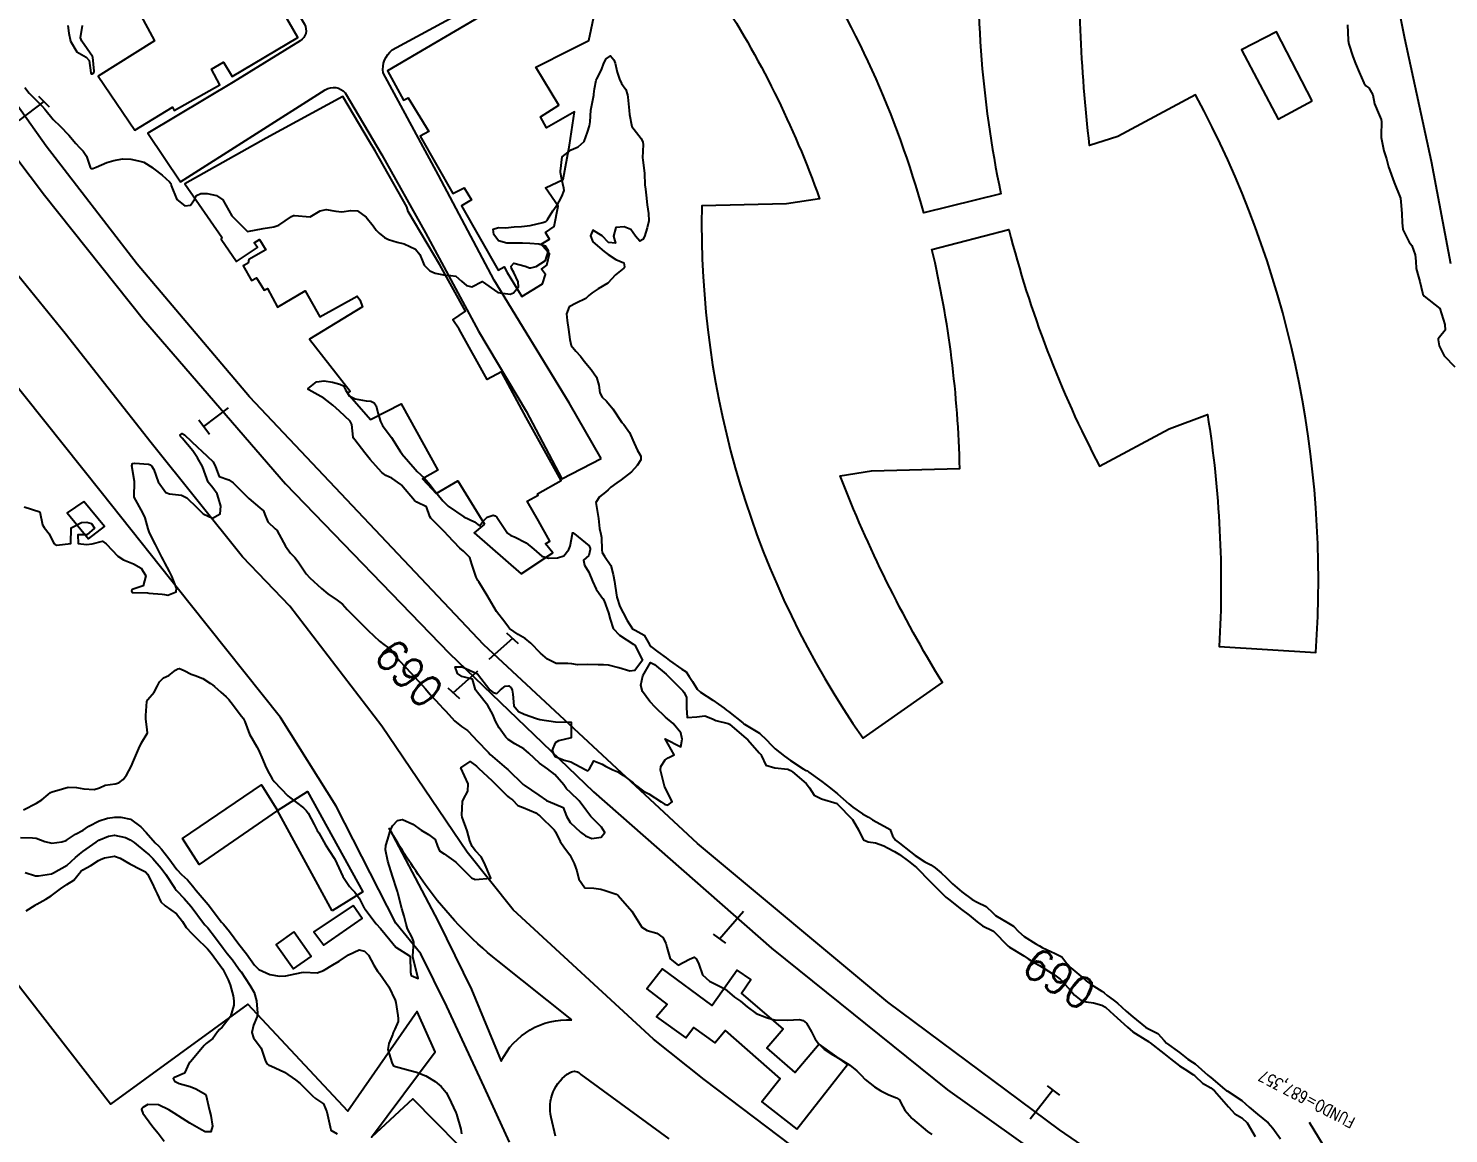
# Model space of a CAD drawing. Header units: metres. Extents: x 292545 to 299085, y 7450245 to 7463078.
# Drawn here: x 297110.6 to 297291.5, y 7452385 to 7452525.8 of the extents above; entities that cross this region are included whole.
import ezdxf
from ezdxf.enums import TextEntityAlignment as Align

# ---------------------------------------------------------------- set-up
doc = ezdxf.new("R2010")
doc.units = ezdxf.units.M
doc.linetypes.add('CONTINUO', pattern=[0])
for name, color, linetype in [('Cotas', 45, 'Continuous'), ('Curvas de Nivel 1m', 11, 'Continuous'), ('Curvas de Nivel 5m', 15, 'Continuous'), ('Edificações', 30, 'Continuous'), ('Linha Férrea', 20, 'Continuous'), ('Pórtico', 62, 'Continuous'), ('TEXTO', 45, 'Continuous'), ('Vias Primárias', 230, 'Continuous')]:
    doc.layers.add(name, color=color, linetype=linetype)
doc.styles.add('ROMANS', font='romans', dxfattribs={"height": 0.2})
doc.styles.add('Style-STANDARD', font='STANDARD.shx')

msp = doc.modelspace()

# ---------------------------------------------------------------- linework, layer by layer
at = {"layer": 'Curvas de Nivel 1m', "flags": 128}
for points, elevation in [([(297115.61, 7452526.17), (297115.76, 7452525.2), (297115.97, 7452524.17), (297116.76, 7452522.82), (297117.95, 7452522.14), (297118.34, 7452521.72), (297118.53, 7452520.13), (297118.6, 7452520), (297118.73, 7452519.98), (297118.91, 7452520.13), (297118.97, 7452520.36), (297118.8, 7452522.13), (297118.75, 7452522.23), (297117.4, 7452524.15), (297117.22, 7452524.58), (297117.5, 7452526.15)], 688), ([(297278.63, 7452526.23), (297278.73, 7452524.3), (297278.73, 7452524.23), (297278.79, 7452523.77), (297279.31, 7452522.22), (297279.67, 7452521.31), (297280.14, 7452520.22), (297280.73, 7452518.86), (297280.99, 7452518.47), (297281.36, 7452518.2), (297281.86, 7452517.34), (297282.07, 7452516.19), (297282.68, 7452514.76), (297282.92, 7452514.18), (297282.97, 7452513.88), (297282.91, 7452512.18), (297282.92, 7452511.91), (297283.29, 7452510.17), (297283.6, 7452509.18), (297283.85, 7452508.17), (297284.58, 7452506.16), (297285.39, 7452504.15), (297285.49, 7452503.21), (297285.58, 7452502.15), (297285.61, 7452501.05), (297285.71, 7452500.15), (297286.49, 7452498.55), (297286.68, 7452498.33), (297286.83, 7452498.13), (297287.26, 7452496.92), (297287.33, 7452496.13), (297287.39, 7452495.18), (297287.68, 7452494.12), (297287.86, 7452493.55), (297288.2, 7452492.11), (297288.25, 7452491.95), (297288.41, 7452491.67), (297290.39, 7452490.09), (297291.06, 7452488.08), (297291.07, 7452487.36), (297290.35, 7452486.45), (297290.19, 7452486.25), (297290.19, 7452486.09), (297290.33, 7452485.36), (297290.95, 7452484.08), (297292.3, 7452482.65)], 688), ([(297110.15, 7452518.24), (297110.7, 7452517.54), (297111.99, 7452516.21), (297112.34, 7452515.87), (297112.68, 7452515.48), (297113.76, 7452514.19), (297114.65, 7452513.33), (297115.76, 7452512.17), (297116.62, 7452511.13), (297117.09, 7452510.63), (297117.57, 7452510.15), (297117.98, 7452509.51), (297118.45, 7452508.13), (297118.59, 7452507.95), (297118.79, 7452507.93), (297119.24, 7452508.12), (297120.6, 7452508.7), (297121.48, 7452508.98), (297122.6, 7452509.18), (297123.64, 7452509.11), (297124.6, 7452508.92), (297125.28, 7452508.73), (297126.44, 7452508.04), (297126.59, 7452507.91), (297127.62, 7452507.07), (297128.57, 7452506.25), (297128.72, 7452506.01), (297128.77, 7452505.79), (297129.5, 7452504), (297130.53, 7452503.2), (297131.24, 7452503.28), (297131.74, 7452503.98), (297132.02, 7452504.51), (297132.55, 7452504.75), (297133.35, 7452504.76), (297134.55, 7452504.51), (297135.38, 7452503.93), (297136.51, 7452501.92), (297138.49, 7452499.9), (297140.5, 7452500.3), (297141.85, 7452500.5), (297142.5, 7452500.74), (297144.1, 7452501.83), (297144.38, 7452501.96), (297144.51, 7452501.95), (297146.51, 7452501.8), (297147.76, 7452502.55), (297148.53, 7452502.7), (297149.77, 7452502.52), (297150.52, 7452502.44), (297151.66, 7452502.6), (297152.53, 7452502.54), (297153.62, 7452501.72), (297154.5, 7452500.63), (297154.89, 7452500.1), (297155.26, 7452499.7), (297155.97, 7452499.17), (297156.48, 7452498.91), (297157.57, 7452498.57), (297158.47, 7452498.34), (297159.9, 7452497.65), (297160.46, 7452496.97), (297160.84, 7452496.03), (297161.03, 7452495.63), (297161.72, 7452494.91), (297162.43, 7452494.6), (297163.7, 7452494.33), (297164.43, 7452494.29), (297165.06, 7452494.22), (297165.79, 7452493.57), (297166.41, 7452493.03), (297167.09, 7452492.87), (297168.42, 7452493.54), (297170.4, 7452492.15), (297171.96, 7452491.93), (297172.4, 7452492.12), (297173.04, 7452492.86), (297173, 7452493.48), (297172.44, 7452494.71), (297172.14, 7452495.2), (297172.1, 7452495.5), (297172.45, 7452495.89), (297173.89, 7452495.48), (297174.44, 7452495.29), (297174.61, 7452495.3), (297175.28, 7452495.46), (297176.45, 7452496.2), (297176.86, 7452497.44), (297176.47, 7452498.05), (297175.61, 7452498.32), (297174.48, 7452498.39), (297173.54, 7452498.42), (297172.48, 7452498.42), (297171.56, 7452498.42), (297170.48, 7452498.72), (297169.89, 7452499.53), (297169.81, 7452500.22), (297170.5, 7452500.41), (297171.39, 7452500.4), (297172.5, 7452500.49), (297173.42, 7452500.56), (297174.51, 7452500.69), (297176.13, 7452501.07), (297176.51, 7452501.19), (297176.64, 7452501.31), (297176.72, 7452501.44), (297177.4, 7452502.56), (297178.04, 7452503.42), (297178.23, 7452503.73), (297178.55, 7452504.36), (297178.84, 7452505.13), (297178.81, 7452505.42), (297178.57, 7452506.53), (297178.39, 7452507.42), (297178.38, 7452507.62), (297178.61, 7452509.42), (297179.72, 7452510.31), (297180.63, 7452510.72), (297181.38, 7452511.39), (297181.83, 7452512.57), (297182.09, 7452513.38), (297182.16, 7452513.88), (297182.23, 7452515.38), (297182.62, 7452517.29), (297182.63, 7452517.37), (297182.64, 7452517.43), (297182.71, 7452518.1), (297182.91, 7452519.19), (297182.99, 7452519.37), (297183.6, 7452520.51), (297183.91, 7452521.36), (297184.21, 7452521.91), (297184.76, 7452522.28), (297185.19, 7452521.77), (297185.34, 7452521.34), (297185.61, 7452520.2), (297185.89, 7452519.33), (297186.17, 7452518.78), (297186.71, 7452518.01), (297186.93, 7452517.32), (297186.97, 7452517.04), (297187.14, 7452515.32), (297187.17, 7452514.82), (297187.48, 7452513.31), (297188.64, 7452511.76), (297188.89, 7452511.3), (297188.92, 7452511.01), (297188.83, 7452509.3), (297188.85, 7452509.06), (297189.07, 7452507.3), (297189.14, 7452505.87), (297189.2, 7452505.29), (297189.31, 7452504.54), (297189.43, 7452503.29), (297189.6, 7452502.22), (297189.62, 7452501.29), (297189.41, 7452500.38), (297189.07, 7452499.29), (297188.88, 7452498.9), (297188.48, 7452498.69), (297187.94, 7452499.31), (297187.34, 7452500.15), (297186.5, 7452500.49), (297185.41, 7452500.43), (297185.14, 7452499.34), (297185.39, 7452498.43), (297184.48, 7452498.53), (297183.68, 7452499.36), (297182.5, 7452500.07), (297182.2, 7452499.37), (297182.48, 7452498.58), (297183.93, 7452497.36), (297184.46, 7452496.99), (297185.43, 7452496.36), (297186.45, 7452495.93), (297186.54, 7452495.42), (297186.5, 7452495.33), (297186.44, 7452495.26), (297185.39, 7452494.38), (297184.42, 7452493.35), (297183.16, 7452492.61), (297182.4, 7452492.1), (297182, 7452491.77), (297181.59, 7452491.38), (297180.39, 7452490.8), (297179.47, 7452490.32), (297179.16, 7452489.41), (297179.21, 7452488.56), (297179.39, 7452487.41), (297179.59, 7452486.15), (297179.76, 7452485.41), (297180.32, 7452484.67), (297180.93, 7452484.01), (297181.38, 7452483.38), (297182.29, 7452482.32), (297182.95, 7452481.36), (297183.25, 7452480.35), (297183.41, 7452479.36), (297183.69, 7452478.8), (297184.24, 7452478.28), (297185.03, 7452477.34), (297186.21, 7452475.6), (297186.32, 7452475.45), (297186.45, 7452475.33), (297187.19, 7452474.32), (297187.61, 7452473.31), (297188.16, 7452472.08), (297188.6, 7452471.3), (297188.63, 7452470.81), (297188.14, 7452470.1), (297187.41, 7452469.31), (297186.12, 7452468.26), (297185.56, 7452467.9), (297184.81, 7452467.34), (297184.47, 7452466.98), (297184.1, 7452466.71), (297183.33, 7452466.12), (297182.89, 7452465.37), (297183.07, 7452464.36), (297183.23, 7452463.36), (297183.35, 7452462.06), (297183.52, 7452461.36), (297183.6, 7452460.93), (297183.64, 7452459.36), (297183.69, 7452459.03), (297184, 7452458.54), (297184.81, 7452457.34), (297185.09, 7452456.23), (297185.24, 7452455.34), (297185.36, 7452454.74), (297185.57, 7452453.33), (297185.93, 7452452.14), (297186.36, 7452451.33), (297186.88, 7452450.35), (297187.57, 7452449.31), (297187.89, 7452449.1), (297189.06, 7452448.47), (297189.71, 7452447.28), (297189.87, 7452447.05), (297190.78, 7452446.35), (297191.85, 7452445.61), (297192.27, 7452445.26), (297193.83, 7452444.16), (297194.4, 7452443.81), (297194.78, 7452443.23), (297195.18, 7452442.59), (297195.81, 7452441.61), (297196.2, 7452441.21), (297197.79, 7452440.22), (297199.22, 7452439.17), (297199.53, 7452438.92), (297199.77, 7452438.74), (297201.6, 7452437.3), (297201.75, 7452437.18), (297201.82, 7452437.14), (297203.74, 7452435.98), (297204.67, 7452435.11), (297205.17, 7452434.55), (297205.71, 7452434.02), (297206.91, 7452433.08), (297207.7, 7452432.53), (297209.3, 7452431.44), (297209.68, 7452431.25), (297209.83, 7452431.2), (297210.01, 7452431.05), (297211.67, 7452429.86), (297212.76, 7452429.01), (297213.65, 7452428.29), (297215.12, 7452426.99), (297215.63, 7452426.55), (297216.85, 7452425.72), (297217.61, 7452425.3), (297218.13, 7452424.94), (297219.6, 7452424.16), (297220.38, 7452423.71), (297220.67, 7452422.91), (297221.04, 7452422.37), (297221.57, 7452421.99), (297222.95, 7452420.89), (297223.56, 7452420.4), (297224.79, 7452419.62), (297225.54, 7452419.24), (297226.1, 7452418.85), (297226.89, 7452418.2), (297227.52, 7452417.62), (297228.32, 7452416.82), (297229.5, 7452415.79), (297230.84, 7452414.8), (297231.48, 7452414.47), (297232.62, 7452413.92), (297233.47, 7452413.11), (297233.81, 7452412.76), (297235.45, 7452411.78), (297236.11, 7452411.39), (297236.73, 7452410.72), (297237.43, 7452410.11), (297238.95, 7452409.17), (297239.42, 7452408.89), (297239.73, 7452408.69), (297241.41, 7452407.91), (297242.25, 7452407.51), (297242.89, 7452406.65), (297243.38, 7452406.09), (297245.17, 7452404.62), (297245.36, 7452404.46), (297246, 7452403.97), (297247.35, 7452403.13), (297247.66, 7452402.91), (297248.03, 7452402.59), (297248.8, 7452402.04), (297249.33, 7452401.59), (297250.43, 7452400.56), (297251.31, 7452399.84), (297252.89, 7452398.53), (297253.29, 7452398.31), (297254.49, 7452397.72), (297255.28, 7452396.86), (297255.6, 7452396.5), (297257.26, 7452395.31), (297258.32, 7452394.46), (297258.88, 7452394.1), (297259.24, 7452393.86), (297260.86, 7452392.43), (297261.06, 7452392.27), (297261.22, 7452392.14), (297262.98, 7452390.63), (297263.2, 7452390.47), (297263.24, 7452390.45), (297263.3, 7452390.41), (297265.19, 7452389.19), (297266.13, 7452388.37), (297267.16, 7452387.46), (297268.54, 7452386.35), (297269.14, 7452385.69), (297270.1, 7452384.33)], 689), ([(297109.96, 7452426.23), (297111.62, 7452427.08), (297112.32, 7452427.51), (297113.13, 7452428.2), (297113.4, 7452428.43), (297113.64, 7452428.53), (297114.93, 7452428.89), (297115.65, 7452429.12), (297116.72, 7452429.08), (297117.64, 7452428.91), (297118.97, 7452428.8), (297119.65, 7452429.02), (297120.37, 7452429.39), (297121.65, 7452429.55), (297122.1, 7452429.65), (297122.67, 7452430.08), (297123.1, 7452430.65), (297123.68, 7452431.75), (297123.8, 7452432.07), (297123.88, 7452432.27), (297124.68, 7452434.06), (297125.01, 7452434.76), (297125.73, 7452435.96), (297125.76, 7452436.01), (297125.77, 7452436.04), (297125.74, 7452436.41), (297125.55, 7452437.84), (297125.55, 7452438.04), (297125.57, 7452438.23), (297125.7, 7452440.04), (297125.79, 7452440.27), (297126.62, 7452441.21), (297127.04, 7452442.03), (297127.3, 7452442.54), (297127.81, 7452443.04), (297128.47, 7452443.36), (297129.32, 7452444.01), (297129.62, 7452444.21), (297129.83, 7452444.22), (297130.45, 7452443.99), (297131.35, 7452443.5), (297131.82, 7452443.35), (297132.8, 7452442.97), (297133.81, 7452442.33), (297134.03, 7452442.17), (297134.32, 7452441.94), (297135.09, 7452441.23), (297135.79, 7452440.64), (297136.15, 7452440.29), (297136.43, 7452439.92), (297137.76, 7452438.16), (297137.94, 7452437.9), (297138.16, 7452437.49), (297138.78, 7452435.89), (297139.71, 7452434.26), (297139.92, 7452433.88), (297140.44, 7452432.62), (297140.76, 7452431.86), (297141.07, 7452431.25), (297141.67, 7452430.19), (297141.92, 7452429.85), (297143.64, 7452428.01), (297143.84, 7452427.83), (297145.62, 7452426.49), (297145.97, 7452426.16), (297146.23, 7452425.8), (297147.01, 7452424.37), (297147.28, 7452423.78), (297147.4, 7452423.6), (297147.58, 7452423.31), (297148.44, 7452421.77), (297149.55, 7452420.09), (297149.73, 7452419.76), (297149.89, 7452419.41), (297150.65, 7452417.75), (297151.5, 7452416.47), (297151.84, 7452416.07), (297152.17, 7452415.73), (297152.73, 7452414.97), (297153.39, 7452413.71), (297153.42, 7452413.66), (297153.46, 7452413.6), (297154.88, 7452411.7), (297155.44, 7452411.11), (297156.63, 7452409.68), (297157.41, 7452408.72), (297159.16, 7452407.64), (297159.23, 7452407.48), (297159.26, 7452405.64), (297159.27, 7452405.54), (297159.37, 7452405.14), (297160.25, 7452404.75), (297160.02, 7452405.63), (297159.58, 7452407.45), (297159.58, 7452407.64), (297159.7, 7452409.36), (297159.62, 7452409.64), (297159.43, 7452410.04), (297158.87, 7452411.08), (297158.72, 7452411.65), (297158.47, 7452412.67), (297158.15, 7452413.66), (297157.69, 7452415.47), (297157.66, 7452415.67), (297157.63, 7452415.81), (297157.5, 7452416.22), (297157.03, 7452417.67), (297156.75, 7452418.46), (297156.38, 7452419.68), (297156.1, 7452421.14), (297156.15, 7452421.68), (297156.4, 7452422.51), (297156.72, 7452423.67), (297157.02, 7452424.24), (297157.6, 7452424.86), (297158.25, 7452425), (297159.59, 7452424.39), (297160.63, 7452423.63), (297161.58, 7452423.1), (297162.43, 7452422.47), (297162.73, 7452421.6), (297162.95, 7452420.99), (297163.55, 7452420.64), (297165.06, 7452419.57), (297165.54, 7452419.07), (297167.03, 7452417.55), (297167.51, 7452417.35), (297169.51, 7452417.52), (297168.65, 7452419.53), (297168.27, 7452420.26), (297167.56, 7452420.99), (297167.14, 7452421.55), (297166.85, 7452422.28), (297166.5, 7452423.56), (297165.87, 7452425.31), (297165.82, 7452425.57), (297165.91, 7452427.29), (297166.01, 7452427.57), (297166.59, 7452428.62), (297166.61, 7452429.56), (297165.68, 7452431.57), (297166.87, 7452432.38), (297167.69, 7452431.79), (297167.81, 7452431.67), (297167.93, 7452431.55), (297169.66, 7452429.92), (297170.09, 7452429.52), (297171.64, 7452427.96), (297171.9, 7452427.76), (297172.27, 7452427.49), (297172.93, 7452426.79), (297173.62, 7452426.51), (297175.22, 7452425.85), (297175.61, 7452425.56), (297175.74, 7452425.45), (297177.59, 7452423.67), (297177.75, 7452423.43), (297178.35, 7452422.2), (297178.91, 7452421.41), (297179.55, 7452420.5), (297180.13, 7452419.39), (297180.47, 7452418.44), (297180.72, 7452417.39), (297181.5, 7452416.29), (297182.63, 7452416.24), (297183.5, 7452416.14), (297184.08, 7452415.94), (297185.49, 7452415.49), (297185.72, 7452415.33), (297187.46, 7452413.31), (297188.73, 7452411.3), (297189.44, 7452410.87), (297190.66, 7452410.5), (297191.42, 7452409.98), (297191.82, 7452409.26), (297191.94, 7452408.73), (297192.36, 7452407.25), (297193.38, 7452406.42), (297194.81, 7452407.22), (297195.4, 7452407.45), (297195.7, 7452407.21), (297196.02, 7452406.57), (297196.47, 7452405.2), (297197.36, 7452404.41), (297198.88, 7452403.64), (297199.35, 7452403.38), (297199.6, 7452403.17), (297200.55, 7452402.37), (297201.33, 7452401.86), (297202.18, 7452401.13), (297203.31, 7452400.29), (297204.64, 7452399.78), (297205.31, 7452399.56), (297205.69, 7452399.48), (297207.3, 7452399.42), (297208.85, 7452399.5), (297209.3, 7452399.4), (297209.7, 7452399.05), (297210.37, 7452397.95), (297210.83, 7452397.03), (297211.27, 7452396.44), (297211.99, 7452395.75), (297213.07, 7452395), (297213.25, 7452394.9), (297213.46, 7452394.79), (297215.23, 7452393.69), (297216.14, 7452392.97), (297216.67, 7452392.41), (297217.21, 7452391.89), (297218.4, 7452390.94), (297219.2, 7452390.41), (297220.2, 7452389.92), (297221.19, 7452389.52), (297221.57, 7452389.28), (297221.75, 7452388.9), (297222.23, 7452387.96), (297223.15, 7452386.95), (297223.24, 7452386.88), (297225.14, 7452385.26), (297225.69, 7452384.85)], 691), ([(297109.57, 7452422.72), (297111.13, 7452422.65), (297111.57, 7452422.6), (297112.68, 7452422.2), (297113.56, 7452421.99), (297114.86, 7452422.17), (297115.4, 7452422.33), (297115.57, 7452422.43), (297116.59, 7452423.14), (297117.59, 7452423.66), (297117.88, 7452423.84), (297118.3, 7452424.13), (297119.6, 7452424.82), (297120.68, 7452425.18), (297121.61, 7452425.3), (297122.37, 7452425.31), (297123.6, 7452425.06), (297124.93, 7452424.06), (297125.58, 7452423.35), (297126.75, 7452422.03), (297127.16, 7452421.63), (297127.55, 7452421.23), (297128.49, 7452420.01), (297129.52, 7452418.61), (297130.12, 7452417.99), (297130.85, 7452417.32), (297131.5, 7452416.56), (297131.98, 7452415.97), (297133.48, 7452414.18), (297133.66, 7452413.95), (297134.27, 7452413.13), (297135.21, 7452411.93), (297135.44, 7452411.65), (297136.22, 7452410.71), (297136.8, 7452409.91), (297137.41, 7452409.12), (297138.36, 7452407.89), (297139.38, 7452406.44), (297139.97, 7452405.87), (297141.37, 7452405.24), (297142.58, 7452405.06), (297143.37, 7452405.1), (297144, 7452405.19), (297145.37, 7452405.52), (297145.64, 7452405.53), (297147.37, 7452405.45), (297148.18, 7452405.78), (297149.38, 7452406.49), (297150.19, 7452406.94), (297151.39, 7452407.74), (297152.74, 7452408.39), (297153.4, 7452408.24), (297153.91, 7452407.7), (297154.61, 7452406.46), (297155.08, 7452405.69), (297155.37, 7452405.32), (297156.53, 7452403.68), (297157.33, 7452401.96), (297157.39, 7452401.67), (297157.66, 7452400.02), (297157.71, 7452399.66), (297157.69, 7452399.27), (297157.28, 7452398.28), (297157.08, 7452397.87), (297157.01, 7452397.67), (297156.5, 7452396.44), (297156.4, 7452395.68), (297156.89, 7452394.02), (297157.05, 7452393.67), (297157.23, 7452393.56), (297157.38, 7452393.52), (297159.22, 7452393.02), (297160.05, 7452392.8), (297161.21, 7452392.36), (297162.43, 7452391.61), (297163.2, 7452390.99), (297163.83, 7452390.23), (297164.14, 7452389.59), (297165.05, 7452387.68), (297165.1, 7452387.57), (297165.11, 7452387.53), (297165.15, 7452387.44), (297165.67, 7452385.56), (297165.75, 7452384.94)], 692), ([(297110.2, 7452418.23), (297111.52, 7452417.82), (297111.9, 7452417.83), (297113.52, 7452418.09), (297113.81, 7452418.19), (297115.53, 7452419.2), (297116.06, 7452419.63), (297116.6, 7452420.15), (297117.09, 7452420.6), (297117.55, 7452420.94), (297119.22, 7452422.12), (297119.42, 7452422.27), (297119.57, 7452422.37), (297120.79, 7452422.89), (297121.58, 7452422.99), (297122.96, 7452422.69), (297123.57, 7452422.41), (297124.05, 7452422.07), (297125.55, 7452420.84), (297125.98, 7452420.48), (297126.44, 7452420.04), (297127.52, 7452418.81), (297128.11, 7452418.01), (297129.26, 7452416.24), (297129.42, 7452416), (297129.49, 7452415.91), (297130.43, 7452414.94), (297131.29, 7452413.97), (297131.47, 7452413.74), (297132.79, 7452411.96), (297133.08, 7452411.59), (297133.44, 7452411.19), (297134.44, 7452409.94), (297135.4, 7452408.59), (297135.93, 7452407.92), (297136.59, 7452407.12), (297137.37, 7452406.02), (297137.46, 7452405.9), (297137.69, 7452405.58), (297138.81, 7452403.89), (297139.34, 7452402.96), (297139.67, 7452401.88), (297139.77, 7452400.34), (297139.73, 7452399.88), (297139.29, 7452398.79), (297139.06, 7452397.88), (297139.27, 7452397.18), (297140.24, 7452395.87), (297140.76, 7452394.35), (297140.97, 7452393.86), (297141.23, 7452393.7), (297141.49, 7452393.6), (297143.22, 7452392.79), (297144.64, 7452391.82), (297145.2, 7452391.35), (297146.78, 7452389.79), (297147.18, 7452389.47), (297148.19, 7452388.79), (297148.62, 7452387.77), (297149.04, 7452385.86), (297149.05, 7452385.76), (297149.06, 7452385.69), (297149.13, 7452385.4), (297149.94, 7452384.94)], 693), ([(297110.33, 7452413.36), (297111.47, 7452414.07), (297111.55, 7452414.13), (297111.66, 7452414.21), (297112.8, 7452414.87), (297113.48, 7452415.28), (297114.67, 7452416.17), (297115.5, 7452416.7), (297116.4, 7452417.26), (297117.08, 7452418.14), (297117.27, 7452418.39), (297117.52, 7452418.57), (297118.53, 7452419.13), (297119.54, 7452419.78), (297119.76, 7452419.9), (297120.31, 7452420.11), (297121.55, 7452420.33), (297122.3, 7452420.08), (297123.53, 7452419.33), (297124.93, 7452418.65), (297125.52, 7452418.32), (297125.75, 7452418.05), (297126.35, 7452416.88), (297126.76, 7452416.03), (297126.98, 7452415.52), (297127.48, 7452414.53), (297128.03, 7452414.01), (297129.46, 7452412.97), (297130.23, 7452411.99), (297130.7, 7452411.24), (297131.43, 7452410.47), (297131.67, 7452410.22), (297131.91, 7452409.97), (297133.4, 7452408.54), (297133.88, 7452407.95), (297135.37, 7452405.95), (297136.03, 7452404.59), (297136.32, 7452403.92), (297136.7, 7452402.54), (297136.77, 7452401.91), (297136.76, 7452401.35), (297136.34, 7452399.91), (297135.29, 7452398.54), (297134.96, 7452398.26), (297134.7, 7452397.94), (297134.1, 7452397.11), (297133.26, 7452396.44), (297133, 7452396.21), (297132.79, 7452395.96), (297131.23, 7452394.13), (297131.15, 7452394.06), (297131.07, 7452393.98), (297130.5, 7452392.7), (297129.2, 7452392.11), (297129.12, 7452392.08), (297129.03, 7452392), (297129.2, 7452391.65), (297129.82, 7452391.38), (297131.19, 7452390.98), (297131.91, 7452390.69), (297133.18, 7452389.95), (297133.66, 7452387.94), (297133.82, 7452387.28), (297134.06, 7452385.94), (297133.85, 7452385.22), (297133.13, 7452385.22), (297132.63, 7452385.46), (297131.74, 7452385.97), (297131.14, 7452386.32), (297130.23, 7452386.91), (297129.16, 7452387.6), (297128.49, 7452388.01), (297127.17, 7452388.63), (297125.8, 7452388.67), (297125.17, 7452388.31), (297125.05, 7452388.17), (297125.01, 7452388.05), (297125.16, 7452387.58), (297126.3, 7452386.03), (297126.68, 7452385.58), (297127.12, 7452385.04), (297127.91, 7452384.01)], 694)]:
    msp.add_lwpolyline(points, dxfattribs=dict(at, elevation=elevation))
at = {"layer": 'Curvas de Nivel 5m', "elevation": 690, "flags": 128}
msp.add_lwpolyline([(297150.26, 7452480.48), (297150.75, 7452480.24), (297151.01, 7452479.75), (297151.46, 7452478.96), (297152.24, 7452478.58), (297153.61, 7452478.34), (297154.24, 7452478.29), (297154.63, 7452478.1), (297154.89, 7452477.7), (297155.11, 7452476.81), (297155.45, 7452475.69), (297155.71, 7452475.2), (297156.19, 7452474.58), (297156.85, 7452473.67), (297157.98, 7452471.85), (297158.11, 7452471.66), (297158.16, 7452471.6), (297159.86, 7452469.64), (297160.13, 7452469.34), (297161.02, 7452468.53), (297161.78, 7452467.62), (297162.11, 7452467.16), (297163.39, 7452465.6), (297164.08, 7452464.91), (297166.06, 7452463.57), (297167.43, 7452462.92), (297168.05, 7452462.4), (297168.56, 7452463.04), (297169.06, 7452463.53), (297169.82, 7452463.77), (297170.06, 7452463.69), (297170.26, 7452463.52), (297170.7, 7452462.87), (297171.61, 7452461.5), (297172.04, 7452461.2), (297172.51, 7452461.01), (297174.02, 7452460.25), (297174.98, 7452459.46), (297176, 7452458.55), (297176.85, 7452458.29), (297178, 7452458.35), (297178.81, 7452458.61), (297179.45, 7452459.41), (297179.61, 7452459.81), (297179.91, 7452461.4), (297179.92, 7452461.51), (297180.03, 7452461.52), (297180.18, 7452461.4), (297182.02, 7452459.85), (297182.17, 7452459.53), (297182.18, 7452459.38), (297182.01, 7452458.64), (297181.33, 7452458.06), (297181.45, 7452457.39), (297181.98, 7452456.51), (297182.46, 7452455.37), (297182.92, 7452454.33), (297183.6, 7452453.36), (297183.76, 7452453.17), (297183.94, 7452452.85), (297184.49, 7452451.34), (297184.71, 7452450.54), (297185.08, 7452449.34), (297185.88, 7452448.47), (297187.71, 7452447.31), (297187.87, 7452447.19), (297188.81, 7452445.3), (297187.83, 7452443.98), (297187.23, 7452443.91), (297185.83, 7452444.34), (297184.5, 7452444.68), (297183.84, 7452444.72), (297183.17, 7452444.7), (297181.84, 7452444.76), (297180.53, 7452444.69), (297179.84, 7452444.85), (297179.3, 7452444.87), (297177.84, 7452444.89), (297176.72, 7452445.44), (297175.85, 7452446.18), (297174.6, 7452447.46), (297173.88, 7452448.07), (297172.97, 7452448.57), (297171.89, 7452449.34), (297171.75, 7452449.5), (297171.27, 7452450.14), (297170.24, 7452451.52), (297169.93, 7452452.01), (297169.06, 7452453.53), (297167.96, 7452455.28), (297167.85, 7452455.43), (297167.79, 7452455.54), (297167.64, 7452455.87), (297167.09, 7452457.55), (297166.83, 7452458.39), (297166.01, 7452459.18), (297165.55, 7452459.57), (297164.04, 7452461.19), (297163.65, 7452461.59), (297162.06, 7452463.17), (297161.85, 7452463.41), (297161.75, 7452463.61), (297161.3, 7452464.85), (297160.08, 7452465.45), (297159.8, 7452465.64), (297158.11, 7452467.59), (297158.05, 7452467.66), (297156.91, 7452468.47), (297156.12, 7452468.81), (297155.63, 7452469.19), (297155.21, 7452469.69), (297154.15, 7452470.88), (297153.45, 7452471.72), (297152.18, 7452473.37), (297152.01, 7452473.57), (297151.95, 7452473.73), (297151.8, 7452475.34), (297151.6, 7452475.74), (297150.22, 7452477.03), (297149.36, 7452477.77), (297148.24, 7452478.68), (297146.32, 7452479.73), (297146.25, 7452479.77), (297146.23, 7452479.83), (297146.25, 7452479.92), (297147.3, 7452480.75), (297148.26, 7452480.89), (297149.32, 7452480.71)], close=True, dxfattribs=at)
msp.add_lwpolyline([(297110.07, 7452464.82), (297112.06, 7452464.21), (297112.39, 7452462.55), (297112.59, 7452462.2), (297113.23, 7452461.39), (297113.84, 7452460.18), (297114.02, 7452460.02), (297114.23, 7452459.97), (297116.01, 7452460.16), (297116.04, 7452462.16), (297117.36, 7452462.83), (297118.05, 7452462.9), (297118.64, 7452462.73), (297119.03, 7452462.13), (297118.03, 7452461.28), (297116.9, 7452461.28), (297116.93, 7452460.15), (297118.01, 7452460.05), (297118.73, 7452460.13), (297120.02, 7452460.45), (297120.51, 7452460.11), (297122, 7452458.53), (297122.71, 7452458.08), (297123.99, 7452457.58), (297124.96, 7452457.03), (297125.55, 7452456.05), (297125.22, 7452454.78), (297123.95, 7452454.36), (297123.77, 7452454.25), (297123.74, 7452454.07), (297123.81, 7452453.94), (297123.94, 7452453.9), (297125.75, 7452453.86), (297125.94, 7452453.84), (297127.63, 7452453.71), (297127.94, 7452453.66), (297128.37, 7452453.58), (297129.43, 7452454.01), (297129.48, 7452454.47), (297128.85, 7452456.01), (297128.56, 7452456.59), (297127.99, 7452457.71), (297127.82, 7452458.02), (297127.61, 7452458.41), (297126.78, 7452460.03), (297126.04, 7452461.54), (297125.86, 7452462.04), (297125.46, 7452463.45), (297125.19, 7452464.05), (297124.09, 7452466.07), (297124.11, 7452468.07), (297123.76, 7452470.07), (297123.87, 7452470.34), (297124.14, 7452470.38), (297125.9, 7452470.28), (297126.14, 7452470.18), (297126.28, 7452470.04), (297126.56, 7452469.6), (297127.11, 7452468.03), (297128.1, 7452466.66), (297128.56, 7452466.48), (297130.1, 7452466.3), (297130.77, 7452465.98), (297132.07, 7452464.76), (297132.87, 7452463.96), (297134.06, 7452463.38), (297135.02, 7452463.94), (297135.09, 7452464.92), (297134.82, 7452465.94), (297134.65, 7452466.49), (297134.11, 7452467.24), (297133.51, 7452467.96), (297133.17, 7452468.91), (297132.78, 7452469.96), (297132.15, 7452471.08), (297131.54, 7452471.98), (297130.18, 7452473.6), (297129.99, 7452473.8), (297129.95, 7452473.99), (297130.18, 7452474.16), (297130.46, 7452473.99), (297132.17, 7452472.39), (297132.66, 7452471.96), (297134.14, 7452470.58), (297134.42, 7452469.95), (297134.91, 7452468.72), (297136.12, 7452468.29), (297136.7, 7452467.91), (297138.1, 7452466.47), (297138.68, 7452465.89), (297140.07, 7452464.71), (297140.53, 7452464.34), (297140.71, 7452463.87), (297141.11, 7452462.92), (297142.04, 7452462.05), (297142.24, 7452461.85), (297142.55, 7452461.33), (297143.36, 7452459.84), (297144, 7452458.92), (297144.53, 7452458.36), (297144.98, 7452457.82), (297145.37, 7452457.19), (297145.98, 7452456.28), (297146.43, 7452455.8), (297147.95, 7452454.44), (297148.75, 7452453.77), (297149.93, 7452452.96), (297150.61, 7452452.43), (297151.2, 7452451.74), (297151.91, 7452451.02), (297153.26, 7452449.72), (297153.89, 7452449.08), (297155.33, 7452447.7), (297155.87, 7452447.29), (297156.79, 7452446.61), (297157.5, 7452445.67), (297157.85, 7452445.23), (297159.36, 7452443.64), (297159.82, 7452443.15), (297161.18, 7452441.63), (297161.79, 7452440.93), (297163, 7452439.6), (297163.38, 7452439.2), (297163.76, 7452438.79), (297164.87, 7452437.58), (297165.75, 7452436.86), (297166.53, 7452436.35), (297167.28, 7452435.55), (297167.73, 7452435.08), (297169.19, 7452433.53), (297169.43, 7452433.26), (297169.7, 7452433.01), (297171.51, 7452431.5), (297171.68, 7452431.35), (297173.62, 7452429.47), (297173.64, 7452429.46), (297173.74, 7452429.38), (297175.64, 7452428.11), (297176.61, 7452427.44), (297177.63, 7452426.99), (297178.72, 7452426.51), (297179.16, 7452425.41), (297179.6, 7452424.62), (297180.94, 7452423.39), (297181.58, 7452422.9), (297182.37, 7452422.58), (297183.58, 7452422.73), (297184.01, 7452423.35), (297183.59, 7452424.03), (297182.26, 7452425.37), (297181.62, 7452426.25), (297180.76, 7452427.39), (297179.64, 7452428.44), (297179.16, 7452428.92), (297178.79, 7452429.41), (297177.67, 7452430.72), (297176.73, 7452431.44), (297175.69, 7452432.19), (297174.34, 7452433.46), (297173.71, 7452434.01), (297172.56, 7452434.64), (297171.73, 7452435.19), (297171.42, 7452435.5), (297170.57, 7452436.69), (297170.12, 7452437.52), (297169.76, 7452438.38), (297169.13, 7452439.53), (297167.8, 7452441.16), (297167.57, 7452441.54), (297167.16, 7452442.89), (297165.82, 7452443.2), (297165.27, 7452443.58), (297164.98, 7452444.44), (297165.84, 7452444.47), (297167.82, 7452443.54), (297169.38, 7452441.52), (297169.8, 7452441.18), (297170.25, 7452441.06), (297170.74, 7452441.51), (297171.34, 7452441.98), (297171.81, 7452442.04), (297172.08, 7452441.77), (297172.24, 7452441.49), (297172.32, 7452440.97), (297172.45, 7452439.49), (297173.03, 7452438.75), (297173.76, 7452438.44), (297175.34, 7452437.87), (297175.76, 7452437.74), (297177.75, 7452437.43), (297179.75, 7452437.4), (297179.73, 7452435.4), (297178.12, 7452435.03), (297177.72, 7452434.76), (297177.32, 7452433.82), (297177.44, 7452433.43), (297177.7, 7452433.03), (297178.83, 7452432.55), (297179.69, 7452432.36), (297181.53, 7452431.38), (297181.68, 7452431.28), (297181.85, 7452431.21), (297182.02, 7452431.38), (297182.61, 7452432.46), (297183.69, 7452432.05), (297184.12, 7452431.78), (297185.05, 7452431.34), (297185.68, 7452431.08), (297186.4, 7452430.6), (297187.66, 7452429.67), (297188.08, 7452429.3), (297188.97, 7452428.61), (297189.64, 7452428.26), (297191.22, 7452427.26), (297191.63, 7452426.97), (297192.06, 7452426.82), (297192.61, 7452427.25), (297191.65, 7452429.26), (297191.13, 7452431.27), (297191.18, 7452431.77), (297191.7, 7452432.59), (297192.1, 7452432.86), (297192.87, 7452433.25), (297191.72, 7452435.26), (297193.71, 7452434.24), (297193.87, 7452435.24), (297193.73, 7452436.04), (297192.75, 7452437.25), (297191.76, 7452438.04), (297190.5, 7452439.27), (297189.78, 7452440.05), (297188.84, 7452441.29), (297188.62, 7452442.1), (297188.89, 7452443.29), (297189.84, 7452445.01), (297190.35, 7452444.76), (297191.83, 7452443.53), (297192.11, 7452443.26), (297193.81, 7452441.57), (297193.97, 7452441.4), (297194.09, 7452441.24), (297194.42, 7452440.6), (297194.43, 7452439.23), (297194.53, 7452438), (297195.76, 7452438.09), (297196.78, 7452438.19), (297197.76, 7452437.81), (297198.19, 7452437.62), (297199.75, 7452437.23), (297199.9, 7452437.16), (297201.73, 7452435.58), (297202.23, 7452435.13), (297203.71, 7452433.51), (297203.89, 7452433.3), (297204, 7452433.12), (297204.52, 7452431.94), (297205.69, 7452431.57), (297207.36, 7452431.4), (297207.68, 7452431.25), (297207.93, 7452431.07), (297209.66, 7452429.58), (297210.11, 7452429.04), (297210.69, 7452428.08), (297211.64, 7452427.64), (297213.61, 7452427.03), (297213.63, 7452427.01), (297215.6, 7452424.98), (297216.33, 7452423.7), (297216.69, 7452422.96), (297217, 7452422.39), (297217.57, 7452422.14), (297218.5, 7452422.02), (297219.57, 7452421.63), (297220.03, 7452421.39), (297220.92, 7452420.91), (297221.56, 7452420.54), (297222.72, 7452419.71), (297223.54, 7452419.06), (297223.73, 7452418.88), (297225.51, 7452417.05), (297225.61, 7452416.96), (297225.72, 7452416.86), (297227.49, 7452415.11), (297227.8, 7452414.83), (297229.47, 7452413.53), (297230.46, 7452412.8), (297231.45, 7452411.96), (297232.13, 7452411.46), (297233.44, 7452410.82), (297233.54, 7452410.76), (297235.41, 7452408.87), (297235.57, 7452408.74), (297237.4, 7452407.61), (297237.95, 7452407.26), (297238.87, 7452406.7), (297239.39, 7452406.4), (297240.08, 7452405.98), (297241.37, 7452405.18), (297242.03, 7452404.66), (297242.69, 7452403.98), (297243.35, 7452403.23), (297243.88, 7452402.63), (297244.68, 7452401.97), (297245.33, 7452401.77), (297246.29, 7452401.65), (297247.33, 7452401.36), (297247.82, 7452401.09), (297248.36, 7452400.58), (297249.31, 7452399.72), (297250.6, 7452398.56), (297251.29, 7452397.93), (297252.87, 7452396.95), (297253.27, 7452396.71), (297253.38, 7452396.64), (297253.52, 7452396.53), (297255.25, 7452395.18), (297256.11, 7452394.49), (297257.23, 7452393.62), (297257.93, 7452393.17), (297259.04, 7452392.45), (297259.14, 7452392.37), (297259.22, 7452392.28), (297260.18, 7452391.41), (297261.21, 7452390.81), (297261.71, 7452390.42), (297263.18, 7452388.75), (297263.46, 7452388.41), (297264.28, 7452387.51), (297265.16, 7452386.98), (297265.85, 7452386.37), (297266.89, 7452384.6)], dxfattribs=at)
at = {"layer": 'Edificações'}
for points in [[(297231.82, 7452541.28, 0.066741), (297234.48, 7452504.73), (297224.67, 7452502.3, 0.077441), (297208.79, 7452537.38)], [(297198.34, 7452530.32, -0.059894), (297211.39, 7452504.09), (297207.16, 7452503.44), (297196.38, 7452503.17, 0.158654), (297216.92, 7452435.36), (297227.03, 7452442.46, -0.045037), (297214, 7452468.79), (297218.01, 7452469.43), (297229.24, 7452469.7, 0.052441), (297225.7, 7452497.64, 2.121391), (297225.7, 7452497.64), (297235.51, 7452500.15, 0.059016), (297247.05, 7452470.01), (297255.91, 7452474.78), (297260.8, 7452476.58, -0.054681), (297262.29, 7452447.05), (297274.61, 7452446.26, 0.142438), (297259.29, 7452517.31), (297249.39, 7452512.03), (297245.78, 7452510.89, -0.03667), (297244.55, 7452540.36)]]:
    msp.add_lwpolyline(points, format="xyb", dxfattribs=at)
for points in [[(297122.87, 7452531.27), (297126.64, 7452524.2), (297119.5, 7452519.69), (297124.17, 7452512.82), (297128.94, 7452515.76), (297129.18, 7452515.32), (297134.97, 7452518.62), (297133.92, 7452520.59), (297135.45, 7452521.48), (297136.55, 7452519.64), (297144.91, 7452524.63), (297140.8, 7452531.8)], [(297168.64, 7452527.61), (297156.36, 7452520.37), (297158.4, 7452516.63), (297158.96, 7452516.93), (297161.62, 7452512.66), (297160.52, 7452512.04), (297164.66, 7452504.77), (297166.1, 7452505.49), (297167.04, 7452503.94), (297165.79, 7452503.19), (297170.42, 7452494.97), (297171.21, 7452495.41), (297171.6, 7452494.71), (297173.44, 7452491.63), (297176.07, 7452493.23), (297176.45, 7452494.45), (297175.98, 7452495.11), (297176.66, 7452495.61), (297176.97, 7452497.05), (297175.92, 7452498.32), (297176.96, 7452498.94), (297176.45, 7452499.77), (297177.56, 7452500.55), (297178.09, 7452503.12), (297176.45, 7452505.47), (297178.71, 7452506.55), (297179.54, 7452510.93), (297180.16, 7452515.16), (297176.58, 7452513.14), (297175.82, 7452514.52), (297178.16, 7452516.01), (297175.25, 7452520.87), (297179.62, 7452523.05), (297181.98, 7452524.23), (297182.75, 7452527.86)], [(297168.29, 7452380.58), (297159.57, 7452389.42), (297154.3, 7452384.51), (297162.4, 7452395.39), (297160.14, 7452400.54), (297151.28, 7452387.82), (297138.55, 7452401.46), (297121.07, 7452388.71), (297105.31, 7452408.97), (297070.53, 7452383.68), (297059.15, 7452399.42), (297047.79, 7452391.13), (297063.43, 7452370.06)]]:
    msp.add_lwpolyline(points, dxfattribs=at)
for points in [[(297274.16, 7452516.57), (297269.6, 7452525.36), (297265.13, 7452523.06), (297269.81, 7452514.22)], [(297168.68, 7452462.61), (297167.4, 7452461.53), (297173.37, 7452456.31), (297177.41, 7452458.99), (297176.47, 7452460.14), (297177.01, 7452460.46), (297175.6, 7452463.05), (297174.12, 7452465.57), (297175.55, 7452466.3), (297175.46, 7452466.47), (297178.48, 7452468.2), (297173.99, 7452476.2), (297170.85, 7452482.05), (297169.06, 7452481.06), (297165.48, 7452487.45), (297164.65, 7452488.65), (297166.3, 7452489.75), (297163.02, 7452495.66), (297158.97, 7452502.46), (297158.82, 7452503.06), (297154.77, 7452510.21), (297154.04, 7452511.4), (297150.64, 7452517.11), (297140.88, 7452511.82), (297130.53, 7452506), (297135.24, 7452499.21), (297135.15, 7452498.93), (297137.12, 7452496.07), (297139.79, 7452497.88), (297139.35, 7452498.48), (297140.05, 7452498.88), (297140.83, 7452497.59), (297138.69, 7452496.35), (297138.61, 7452495.86), (297137.97, 7452495.53), (297139, 7452493.68), (297139.64, 7452494.01), (297140.62, 7452492.43), (297141.04, 7452492.65), (297142.34, 7452490.26), (297145.84, 7452492.37), (297147.74, 7452489.04), (297152.49, 7452491.69), (297152.8, 7452491.2), (297153.17, 7452490.33), (297146.41, 7452486.18), (297151.58, 7452479.55), (297151.26, 7452479.3), (297154.17, 7452475.95), (297158.1, 7452477.97), (297162.74, 7452469.49), (297160.82, 7452468.39), (297162.56, 7452466.55), (297165.31, 7452468.13)], [(297117.66, 7452465.53), (297115.55, 7452464.09), (297118.24, 7452460.76), (297120.28, 7452462.32)], [(297149.3, 7452413.35), (297142.35, 7452426.14), (297132.36, 7452419.28), (297130.22, 7452422.59), (297140.29, 7452429.42), (297142.35, 7452426.14), (297146.15, 7452428.56), (297153.19, 7452415.78)], [(297151.96, 7452414.05), (297146.97, 7452410.69), (297148.22, 7452409), (297153.11, 7452412.37)], [(297144.41, 7452410.67), (297142.17, 7452409.08), (297144.35, 7452405.96), (297146.63, 7452407.54)], [(297208.47, 7452385.56), (297214.96, 7452393.78), (297211.34, 7452396.37), (297208.27, 7452392.75), (297204.67, 7452395.89), (297206.73, 7452398.34), (297201.45, 7452402.86), (297202.63, 7452404.6), (297200.89, 7452405.79), (297197.69, 7452401.32), (297191.38, 7452405.97), (297189.39, 7452403.41), (297191.95, 7452401.45), (297190.61, 7452399.86), (297194.33, 7452397.19), (297195.32, 7452398.48), (297198.03, 7452396.53), (297199.37, 7452398.12), (297206.37, 7452391.94), (297204.01, 7452389.04)]]:
    msp.add_lwpolyline(points, close=True, dxfattribs=at)
at = {"layer": 'Linha Férrea', "linetype": 'Continuous'}
for points in [[(296986.45, 7452839.86), (296987.85, 7452820.46), (296989.85, 7452802.16), (296993.15, 7452778.97), (296997.72, 7452757), (296998.94, 7452749.95), (297002.79, 7452732.76), (297006.46, 7452717.72), (297013.36, 7452694.79), (297025.04, 7452660.28), (297035.56, 7452633.48), (297047.33, 7452609.07), (297059.97, 7452585.79), (297071.68, 7452564.67), (297085.51, 7452542.64), (297096.56, 7452525.83), (297112.64, 7452504.53), (297125.27, 7452488.71), (297143.34, 7452467.75), (297164.18, 7452446.18), (297182.57, 7452428.51), (297205.26, 7452408.61), (297227.69, 7452390.54), (297249.79, 7452374.8)], [(297270.78, 7452365.65), (297241.96, 7452385.47), (297220.07, 7452401.74), (297195.85, 7452421.93), (297168.63, 7452447.24), (297138.75, 7452478.85), (297124.43, 7452495.75), (297112.87, 7452510.78), (297098.41, 7452531.15), (297087.23, 7452547.7), (297073.83, 7452568.72), (297049.22, 7452614.24), (297036.94, 7452641.43), (297028.12, 7452663.21), (297021.19, 7452683.49)]]:
    msp.add_lwpolyline(points, dxfattribs=at)
at = {"layer": 'Pórtico'}
for points in [[(297112.58, 7452516.47), (297109.37, 7452514.07)], [(297111.88, 7452517.14), (297113.25, 7452515.81)], [(297132.29, 7452475.9), (297133.66, 7452474.1)], [(297132.93, 7452475.06), (297136.1, 7452477.44)], [(297171.52, 7452448.77), (297172.98, 7452447.41)], [(297172.28, 7452448.07), (297169.27, 7452445.39)], [(297164.71, 7452441.15), (297167.86, 7452443.94)], [(297164.01, 7452441.78), (297165.5, 7452440.43)], [(297198.64, 7452409.81), (297201.71, 7452413.32)], [(297197.83, 7452410.41), (297199.41, 7452409.23)], [(297240.39, 7452391.05), (297241.96, 7452389.88)], [(297241.1, 7452390.52), (297238.21, 7452386.81)]]:
    msp.add_lwpolyline(points, dxfattribs=at)
at = {"layer": 'TEXTO', "linetype": 'CONTINUO'}
msp.add_polyline3d([(297290.43, 7452359.03, 0), (297273.78, 7452386.38, 0)], dxfattribs=at)
at = {"layer": 'Vias Primárias'}
for points in [[(297104.92, 7452596.43), (297112.04, 7452584.01), (297118.46, 7452573.46), (297124.13, 7452563.43), (297128.88, 7452555.14), (297131.16, 7452550.99), (297136.21, 7452542.49), (297141.88, 7452532.85), (297145.75, 7452526.32, -0.407638), (297145.23, 7452524.21), (297136.68, 7452518.92), (297125.79, 7452512.43), (297129.96, 7452506.25), (297148.42, 7452517.96, -0.374691), (297150.96, 7452517.57), (297155.6, 7452509.68), (297161.18, 7452499.73), (297167.93, 7452487.2), (297174.01, 7452477.03), (297178.54, 7452468.42), (297183.55, 7452470.98)], [(297183.55, 7452470.98), (297179.47, 7452478.09), (297169.91, 7452493.72), (297162.85, 7452507.07), (297155.8, 7452520.13, -0.271145), (297156.95, 7452523.06, -0.16538)], [(297171.9, 7452383.87), (297168.66, 7452390.95), (297163.91, 7452401.18), (297160.61, 7452407.89), (297157.4, 7452411.79), (297149.8, 7452426.71), (297142.69, 7452438.01), (297131.19, 7452452.44), (297119.85, 7452466.7), (297110.19, 7452478.83), (297098.14, 7452493.93), (297089.9, 7452504.39), (297083.37, 7452512.43, 0.096446), (297079, 7452514.73, 0.15485), (297073.34, 7452513.43), (297058.25, 7452505.16), (297041.01, 7452495.63), (297026.14, 7452488), (296996.94, 7452476.05), (296991.17, 7452473.34, 0.149456), (296982.5, 7452463.74), (296975.92, 7452451.98), (296973.52, 7452447.07, 0.192754), (296973.69, 7452431.69)], [(297179.84, 7452399.47), (297170.4, 7452406.99, -0.068651), (297161.16, 7452416.71, -0.026353), (297156.57, 7452423.85), (297162.81, 7452412.02), (297167.03, 7452403.32), (297170.83, 7452394.19, -0.305592), (297179.84, 7452399.47, 1.579434)], [(297177.75, 7452384.67), (297177.19, 7452387.02, -0.326276), (297179.6, 7452392.77, -0.388242), (297180.99, 7452392.49), (297192.19, 7452384.3)]]:
    msp.add_lwpolyline(points, format="xyb", dxfattribs=at)
for points in [[(297291.81, 7452495.81), (297289.35, 7452508.83), (297285.96, 7452524.49), (297283.01, 7452539.21)], [(297156.95, 7452523.06), (297165.36, 7452527.62)], [(297215.2, 7452377.87), (297204.7, 7452385.78), (297196.68, 7452391.86), (297190.22, 7452397.03), (297172.36, 7452413.47), (297166.5, 7452420.84), (297155.6, 7452436.9), (297143.89, 7452452.2), (297137.86, 7452458.46), (297126.23, 7452472.98), (297115.29, 7452486.92), (297104.73, 7452499.83)]]:
    msp.add_lwpolyline(points, dxfattribs=at)

# ---------------------------------------------------------------- texts
at = {"layer": 'Cotas', "style": 'Style-STANDARD'}
for rotation, p in [(313.7263, (297159.06, 7452443.66, 690)), (327.1475, (297241.9, 7452404.72, 690))]:
    msp.add_text('690', height=4, rotation=rotation, dxfattribs=at).set_placement(p, align=Align.MIDDLE_CENTER)
at = {"layer": 'TEXTO', "style": 'ROMANS', "width": 0.8}
msp.add_text('FUNDO=687,357', height=1.5, rotation=152.3822, dxfattribs=at).set_placement((297279.77, 7452386.94))

doc.saveas('drawing.dxf')
